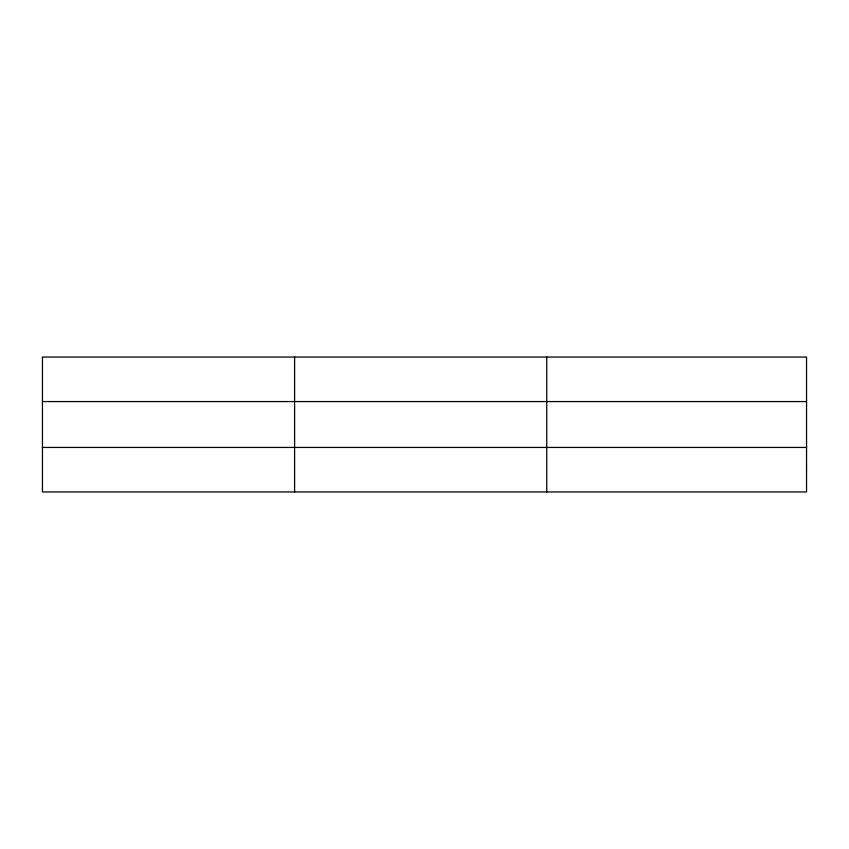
<?xml version="1.0" encoding="UTF-8"?>
<svg xmlns="http://www.w3.org/2000/svg" width="849" height="849" viewBox="0 0 849 849"><rect width="100%" height="100%" fill="white"/><g stroke="black" fill="none" stroke-linecap="round" stroke-linejoin="round"><path stroke-width="1.27" d="M294.603 491.953L294.603 357.047M546.756 491.953L546.756 357.047M42.45 401.566L806.55 401.566M42.45 447.434L806.55 447.434M806.55 469.688L806.55 491.953L42.45 491.953L42.45 357.047L806.55 357.047L806.55 469.688"/></g></svg>
